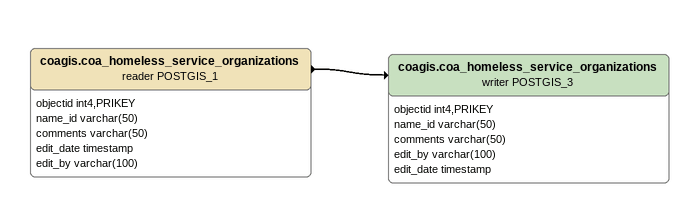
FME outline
coagis.coa_homeless_service_organizations (reader POSTGIS_1)
    attributes: objectid int4,PRIKEY, name_id varchar(50), comments varchar(50), edit_date timestamp, edit_by varchar(100)
    -> coagis.coa_homeless_service_organizations (writer POSTGIS_3)
coagis.coa_homeless_service_organizations (writer POSTGIS_3)
    attributes: objectid int4,PRIKEY, name_id varchar(50), comments varchar(50), edit_by varchar(100), edit_date timestamp
